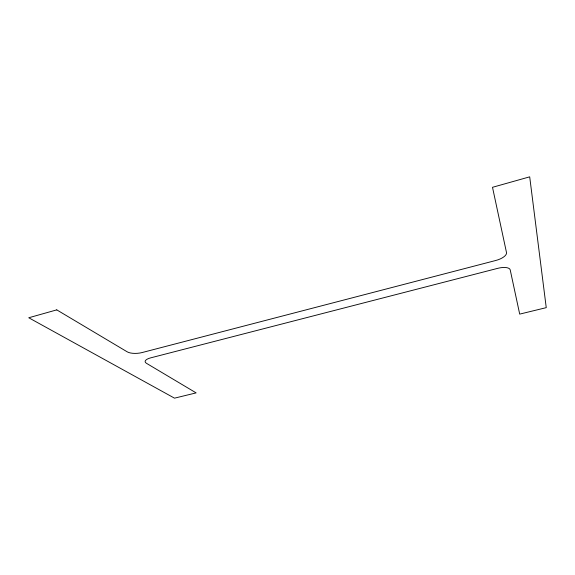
<?xml version="1.0" encoding="UTF-8"?>
<svg xmlns="http://www.w3.org/2000/svg" width="575" height="575" viewBox="0 0 575 575"><rect width="100%" height="100%" fill="white"/><g stroke="black" fill="none" stroke-linecap="round" stroke-linejoin="round"><path stroke-width="0.86" d="M56.767 309.875L28.75 317.759L174.505 398.159L196.132 392.89L146.402 363.271A10.487 3.759 -4.3 0 1 150.664 357.858L497.72 268.338A11.708 4.571 -14.5 0 1 510.219 269.919L519.699 314.115L546.25 307.647L529.697 176.841L492.502 187.306L506.496 252.547A12.283 5.031 -14.8 0 1 495.772 260.482L142.039 352.568A10.997 4.075 -3.6 0 1 127.204 351.828L56.767 309.875"/></g></svg>
